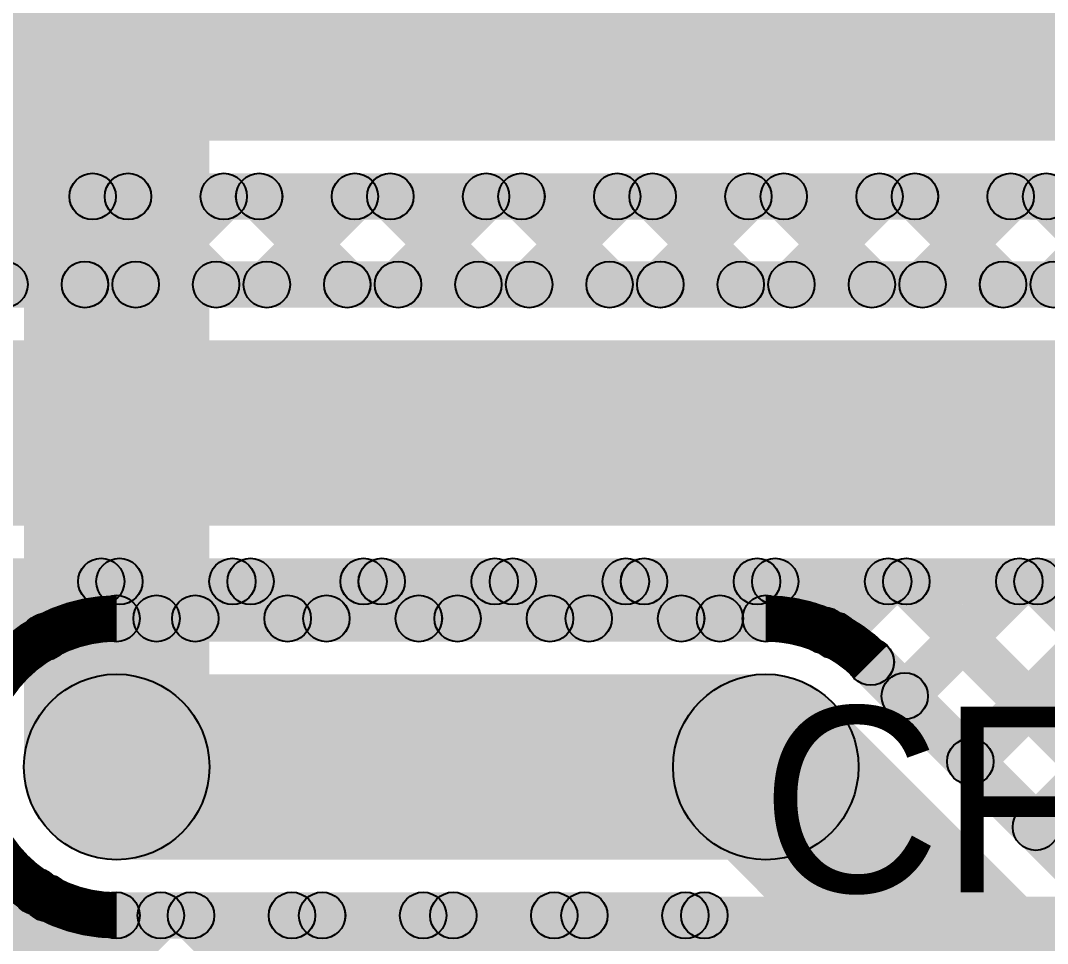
# Model space of a CAD drawing. Header units: millimetres. Extents: x -0.08 to 5.25, y -0.08 to 2.73.
# Drawn here: x 2.4863 to 2.7077, y 1.5239 to 1.7229 of the extents above; entities that cross this region are included whole.
import ezdxf

# ---------------------------------------------------------------- set-up
doc = ezdxf.new("R2010")
doc.units = ezdxf.units.MM
doc.header["$MEASUREMENT"] = 0
for name, color, linetype in [('BottomLayer', 5, 'Continuous'), ('TopLayer', 1, 'Continuous'), ('TopOverlay', 2, 'Continuous'), ('ViaHoleLayer', 16, 'Continuous')]:
    doc.layers.add(name, color=color, linetype=linetype)

msp = doc.modelspace()

# ---------------------------------------------------------------- hatches: boundary and pattern name
at = {"layer": 'BottomLayer'}
for points in [[(2.042, 1.697), (2.042, 1.737), (3.444, 1.737), (3.444, 1.697)], [(2.05525, 1.68), (2.05525, 1.69), (3.43075, 1.69), (3.43075, 1.68)], [(2.05525, 1.68), (2.05525, 1.69), (3.43075, 1.69), (3.43075, 1.68)], [(2.47764, 1.68146), (2.48471, 1.68854), (2.50371, 1.66954), (2.49664, 1.66246)], [(2.47764, 1.68146), (2.48471, 1.68854), (2.50371, 1.66954), (2.49664, 1.66246)], [(2.48637, 1.66246), (2.4793, 1.66954), (2.4983, 1.68854), (2.50537, 1.68146)], [(2.48637, 1.66246), (2.4793, 1.66954), (2.4983, 1.68854), (2.50537, 1.68146)], [(2.50592, 1.68146), (2.51299, 1.68854), (2.53199, 1.66954), (2.52492, 1.66246)], [(2.50593, 1.68146), (2.513, 1.68854), (2.532, 1.66954), (2.52493, 1.66246)], [(2.51465, 1.66246), (2.50758, 1.66954), (2.52658, 1.68854), (2.53365, 1.68146)], [(2.51465, 1.66246), (2.50758, 1.66954), (2.52658, 1.68854), (2.53365, 1.68146)], [(2.53421, 1.68146), (2.54128, 1.68854), (2.56028, 1.66954), (2.55321, 1.66246)], [(2.53421, 1.68146), (2.54128, 1.68854), (2.56028, 1.66954), (2.55321, 1.66246)], [(2.54294, 1.66246), (2.53587, 1.66954), (2.55487, 1.68854), (2.56194, 1.68146)], [(2.54294, 1.66246), (2.53587, 1.66954), (2.55487, 1.68854), (2.56194, 1.68146)], [(2.56249, 1.68146), (2.56956, 1.68854), (2.58856, 1.66954), (2.58149, 1.66246)], [(2.5625, 1.68146), (2.56957, 1.68854), (2.58857, 1.66954), (2.5815, 1.66246)], [(2.57122, 1.66246), (2.56415, 1.66954), (2.58315, 1.68854), (2.59022, 1.68146)], [(2.57122, 1.66246), (2.56415, 1.66954), (2.58315, 1.68854), (2.59022, 1.68146)], [(2.59078, 1.68146), (2.59785, 1.68854), (2.61685, 1.66954), (2.60978, 1.66246)], [(2.59078, 1.68146), (2.59785, 1.68854), (2.61685, 1.66954), (2.60978, 1.66246)], [(2.59951, 1.66246), (2.59243, 1.66954), (2.61143, 1.68854), (2.61851, 1.68146)], [(2.59951, 1.66246), (2.59244, 1.66954), (2.61144, 1.68854), (2.61851, 1.68146)], [(2.61906, 1.68146), (2.62614, 1.68854), (2.64514, 1.66954), (2.63806, 1.66246)], [(2.61906, 1.68146), (2.62613, 1.68854), (2.64513, 1.66954), (2.63806, 1.66246)], [(2.62779, 1.66246), (2.62072, 1.66954), (2.63972, 1.68854), (2.64679, 1.68146)], [(2.62779, 1.66246), (2.62072, 1.66954), (2.63972, 1.68854), (2.64679, 1.68146)], [(2.64735, 1.68146), (2.65442, 1.68854), (2.67342, 1.66954), (2.66635, 1.66246)], [(2.64735, 1.68146), (2.65442, 1.68854), (2.67342, 1.66954), (2.66635, 1.66246)], [(2.65607, 1.66246), (2.649, 1.66954), (2.668, 1.68854), (2.67507, 1.68146)], [(2.65607, 1.66246), (2.649, 1.66954), (2.668, 1.68854), (2.67507, 1.68146)], [(2.67563, 1.68146), (2.6827, 1.68854), (2.7017, 1.66954), (2.69463, 1.66246)], [(2.67563, 1.68146), (2.6827, 1.68854), (2.7017, 1.66954), (2.69463, 1.66246)], [(2.68436, 1.66246), (2.67729, 1.66954), (2.69629, 1.68854), (2.70336, 1.68146)], [(2.68436, 1.66246), (2.67729, 1.66954), (2.69629, 1.68854), (2.70336, 1.68146)], [(2.70391, 1.68146), (2.71098, 1.68854), (2.72998, 1.66954), (2.72291, 1.66246)], [(2.70392, 1.68146), (2.71099, 1.68854), (2.72999, 1.66954), (2.72292, 1.66246)], [(2.71264, 1.66246), (2.70557, 1.66954), (2.72457, 1.68854), (2.73164, 1.68146)], [(2.71264, 1.66246), (2.70557, 1.66954), (2.72457, 1.68854), (2.73164, 1.68146)], [(2.1, 1.661), (2.1, 1.671), (3.414, 1.671), (3.414, 1.661)], [(2.1, 1.661), (2.1, 1.671), (3.414, 1.671), (3.414, 1.661)], [(2.1, 1.614), (2.1, 1.654), (3.414, 1.654), (3.414, 1.614)], [(2.1, 1.597), (2.1, 1.607), (3.40075, 1.607), (3.40075, 1.597)], [(2.1, 1.597), (2.1, 1.607), (3.40075, 1.607), (3.40075, 1.597)], [(2.47579, 1.59846), (2.48286, 1.60554), (2.49493, 1.59347), (2.48786, 1.5864)], [(2.47579, 1.59846), (2.48286, 1.60554), (2.49492, 1.59347), (2.48785, 1.5864)], [(2.49544, 1.58668), (2.48836, 1.59375), (2.50015, 1.60554), (2.50722, 1.59846)], [(2.49543, 1.58668), (2.48836, 1.59375), (2.50015, 1.60554), (2.50722, 1.59846)], [(2.50407, 1.59846), (2.51115, 1.60554), (2.51915, 1.59754), (2.51207, 1.59046)], [(2.50407, 1.59846), (2.51114, 1.60554), (2.51914, 1.59754), (2.51207, 1.59046)], [(2.52751, 1.59046), (2.52043, 1.59754), (2.52843, 1.60554), (2.53551, 1.59846)], [(2.52751, 1.59046), (2.52044, 1.59754), (2.52844, 1.60554), (2.53551, 1.59846)], [(2.53236, 1.59846), (2.53943, 1.60554), (2.54743, 1.59754), (2.54036, 1.59046)], [(2.53236, 1.59846), (2.53943, 1.60554), (2.54743, 1.59754), (2.54036, 1.59046)], [(2.55579, 1.59046), (2.54872, 1.59754), (2.55672, 1.60554), (2.56379, 1.59846)], [(2.55579, 1.59046), (2.54872, 1.59754), (2.55672, 1.60554), (2.56379, 1.59846)], [(2.56064, 1.59846), (2.56771, 1.60554), (2.57571, 1.59754), (2.56864, 1.59046)], [(2.56064, 1.59846), (2.56771, 1.60554), (2.57571, 1.59754), (2.56864, 1.59046)], [(2.58407, 1.59046), (2.577, 1.59754), (2.585, 1.60554), (2.59207, 1.59846)], [(2.58407, 1.59046), (2.577, 1.59754), (2.585, 1.60554), (2.59207, 1.59846)], [(2.58892, 1.59846), (2.59599, 1.60554), (2.60399, 1.59754), (2.59692, 1.59046)], [(2.58893, 1.59846), (2.596, 1.60554), (2.604, 1.59754), (2.59693, 1.59046)], [(2.61236, 1.59046), (2.60529, 1.59754), (2.61329, 1.60554), (2.62036, 1.59846)], [(2.61236, 1.59046), (2.60529, 1.59754), (2.61329, 1.60554), (2.62036, 1.59846)], [(2.61721, 1.59846), (2.62428, 1.60554), (2.63228, 1.59754), (2.62521, 1.59046)], [(2.61721, 1.59846), (2.62428, 1.60554), (2.63228, 1.59754), (2.62521, 1.59046)], [(2.64064, 1.59046), (2.63357, 1.59754), (2.64157, 1.60554), (2.64864, 1.59846)], [(2.64064, 1.59046), (2.63357, 1.59754), (2.64157, 1.60554), (2.64864, 1.59846)], [(2.64549, 1.59846), (2.65256, 1.60554), (2.66316, 1.59494), (2.65609, 1.58787)], [(2.6455, 1.59846), (2.65257, 1.60554), (2.66316, 1.59494), (2.65609, 1.58787)], [(2.66531, 1.58685), (2.65824, 1.59392), (2.66986, 1.60554), (2.67693, 1.59846)], [(2.66531, 1.58685), (2.65824, 1.59392), (2.66986, 1.60554), (2.67693, 1.59846)], [(2.6805, 1.57375), (2.67343, 1.58082), (2.69814, 1.60554), (2.70521, 1.59846)], [(2.6805, 1.57375), (2.67343, 1.58083), (2.69814, 1.60554), (2.70521, 1.59846)], [(2.67378, 1.59846), (2.68085, 1.60554), (3.08085, 1.20554), (3.07378, 1.19846)], [(2.67378, 1.59846), (2.68085, 1.60554), (3.08085, 1.20554), (3.07378, 1.19846)], [(2.69464, 1.55961), (2.68757, 1.56668), (2.72643, 1.60554), (2.7335, 1.59846)], [(2.69464, 1.55961), (2.68757, 1.56668), (2.72642, 1.60554), (2.7335, 1.59846)], [(2.70879, 1.54547), (2.70171, 1.55254), (2.75471, 1.60554), (2.76178, 1.59846)], [(2.70879, 1.54547), (2.70171, 1.55254), (2.75471, 1.60554), (2.76178, 1.59846)], [(2.70206, 1.59846), (2.70914, 1.60554), (2.88328, 1.43139), (2.87621, 1.42432)], [(2.70206, 1.59846), (2.70913, 1.60554), (2.88328, 1.43139), (2.87621, 1.42432)], [(2.507, 1.589), (2.507, 1.599), (2.647, 1.599), (2.647, 1.589)], [(2.507, 1.589), (2.507, 1.599), (2.647, 1.599), (2.647, 1.589)], [(2.66612, 1.58106), (2.67319, 1.58814), (2.81016, 1.45116), (2.80309, 1.44409)], [(2.66612, 1.58106), (2.67319, 1.58814), (2.81016, 1.45116), (2.80309, 1.44409)], [(2.507, 1.542), (2.507, 1.582), (2.647, 1.582), (2.647, 1.542)], [(2.63286, 1.54786), (2.66114, 1.57614), (2.79814, 1.43914), (2.76986, 1.41086)], [(1.84291, 0.87759), (1.83584, 0.88466), (2.48846, 1.53727), (2.49553, 1.5302)], [(1.84291, 0.87759), (1.83584, 0.88466), (2.48846, 1.53727), (2.49553, 1.5302)], [(2.48609, 1.53159), (2.49316, 1.53866), (2.68754, 1.34429), (2.68046, 1.33722)], [(2.4861, 1.53158), (2.49317, 1.53866), (2.68754, 1.34429), (2.68046, 1.33722)], [(2.507, 1.525), (2.507, 1.535), (2.63375, 1.535), (2.63375, 1.525)], [(2.507, 1.525), (2.507, 1.535), (2.63375, 1.535), (2.63375, 1.525)], [(1.84291, 0.82102), (1.83584, 0.82809), (2.54129, 1.53354), (2.54836, 1.52646)], [(1.84291, 0.76445), (1.83584, 0.77152), (2.59786, 1.53354), (2.60493, 1.52646)], [(1.84291, 0.8493), (1.83584, 0.85637), (2.513, 1.53354), (2.52007, 1.52646)], [(1.84291, 0.79273), (1.83584, 0.79981), (2.56957, 1.53354), (2.57664, 1.52646)], [(1.84291, 0.73617), (1.83584, 0.74324), (2.62614, 1.53354), (2.63321, 1.52646)], [(1.84291, 0.76445), (1.83584, 0.77152), (2.59786, 1.53354), (2.60493, 1.52646)], [(1.84291, 0.79274), (1.83584, 0.79981), (2.56957, 1.53354), (2.57664, 1.52646)], [(1.84291, 0.73617), (1.83584, 0.74324), (2.62614, 1.53354), (2.63321, 1.52646)], [(1.84291, 0.82102), (1.83584, 0.82809), (2.54129, 1.53354), (2.54836, 1.52646)], [(1.84291, 0.8493), (1.83584, 0.85637), (2.513, 1.53354), (2.52007, 1.52646)], [(2.5195, 1.52646), (2.52657, 1.53354), (2.69774, 1.36237), (2.69067, 1.3553)], [(2.51951, 1.52646), (2.52658, 1.53354), (2.69774, 1.36237), (2.69067, 1.3553)], [(2.54779, 1.52646), (2.55486, 1.53354), (2.72603, 1.36237), (2.71896, 1.3553)], [(2.54779, 1.52646), (2.55486, 1.53354), (2.72602, 1.36237), (2.71895, 1.3553)], [(2.57607, 1.52646), (2.58315, 1.53354), (2.75431, 1.36237), (2.74724, 1.3553)], [(2.57607, 1.52646), (2.58314, 1.53354), (2.75431, 1.36237), (2.74724, 1.3553)], [(2.60436, 1.52646), (2.61143, 1.53354), (2.78259, 1.36237), (2.77552, 1.3553)], [(2.60436, 1.52646), (2.61143, 1.53354), (2.78259, 1.36237), (2.77552, 1.3553)], [(2.63021, 1.52646), (2.63728, 1.53354), (2.76491, 1.40591), (2.75784, 1.39884)], [(2.63021, 1.52646), (2.63728, 1.53354), (2.76491, 1.40591), (2.75784, 1.39884)]]:
    msp.add_hatch(color=5, dxfattribs=at).paths.add_polyline_path(points)
h = msp.add_hatch(color=5, dxfattribs=at)
edge = h.paths.add_edge_path()
edge.add_arc((2.50183, 1.685), 0.005, 0, 360)
h = msp.add_hatch(color=5, dxfattribs=at)
edge = h.paths.add_edge_path()
edge.add_arc((2.50183, 1.685), 0.005, 0, 360)
h = msp.add_hatch(color=5, dxfattribs=at)
edge = h.paths.add_edge_path()
edge.add_arc((2.50946, 1.685), 0.005, 0, 360)
h = msp.add_hatch(color=5, dxfattribs=at)
edge = h.paths.add_edge_path()
edge.add_arc((2.50946, 1.685), 0.005, 0, 360)
h = msp.add_hatch(color=5, dxfattribs=at)
edge = h.paths.add_edge_path()
edge.add_arc((2.53012, 1.685), 0.005, 0, 360)
h = msp.add_hatch(color=5, dxfattribs=at)
edge = h.paths.add_edge_path()
edge.add_arc((2.53012, 1.685), 0.005, 0, 360)
h = msp.add_hatch(color=5, dxfattribs=at)
edge = h.paths.add_edge_path()
edge.add_arc((2.53774, 1.685), 0.005, 0, 360)
h = msp.add_hatch(color=5, dxfattribs=at)
edge = h.paths.add_edge_path()
edge.add_arc((2.53775, 1.685), 0.005, 0, 360)
h = msp.add_hatch(color=5, dxfattribs=at)
edge = h.paths.add_edge_path()
edge.add_arc((2.5584, 1.685), 0.005, 0, 360)
h = msp.add_hatch(color=5, dxfattribs=at)
edge = h.paths.add_edge_path()
edge.add_arc((2.5584, 1.685), 0.005, 0, 360)
h = msp.add_hatch(color=5, dxfattribs=at)
edge = h.paths.add_edge_path()
edge.add_arc((2.56603, 1.685), 0.005, 0, 360)
h = msp.add_hatch(color=5, dxfattribs=at)
edge = h.paths.add_edge_path()
edge.add_arc((2.56603, 1.685), 0.005, 0, 360)
h = msp.add_hatch(color=5, dxfattribs=at)
edge = h.paths.add_edge_path()
edge.add_arc((2.58669, 1.685), 0.005, 0, 360)
h = msp.add_hatch(color=5, dxfattribs=at)
edge = h.paths.add_edge_path()
edge.add_arc((2.58669, 1.685), 0.005, 0, 360)
h = msp.add_hatch(color=5, dxfattribs=at)
edge = h.paths.add_edge_path()
edge.add_arc((2.59432, 1.685), 0.005, 0, 360)
h = msp.add_hatch(color=5, dxfattribs=at)
edge = h.paths.add_edge_path()
edge.add_arc((2.59431, 1.685), 0.005, 0, 360)
h = msp.add_hatch(color=5, dxfattribs=at)
edge = h.paths.add_edge_path()
edge.add_arc((2.61497, 1.685), 0.005, 0, 360)
h = msp.add_hatch(color=5, dxfattribs=at)
edge = h.paths.add_edge_path()
edge.add_arc((2.61497, 1.685), 0.005, 0, 360)
h = msp.add_hatch(color=5, dxfattribs=at)
edge = h.paths.add_edge_path()
edge.add_arc((2.6226, 1.685), 0.005, 0, 360)
h = msp.add_hatch(color=5, dxfattribs=at)
edge = h.paths.add_edge_path()
edge.add_arc((2.6226, 1.685), 0.005, 0, 360)
h = msp.add_hatch(color=5, dxfattribs=at)
edge = h.paths.add_edge_path()
edge.add_arc((2.64326, 1.685), 0.005, 0, 360)
h = msp.add_hatch(color=5, dxfattribs=at)
edge = h.paths.add_edge_path()
edge.add_arc((2.64325, 1.685), 0.005, 0, 360)
h = msp.add_hatch(color=5, dxfattribs=at)
edge = h.paths.add_edge_path()
edge.add_arc((2.65088, 1.685), 0.005, 0, 360)
h = msp.add_hatch(color=5, dxfattribs=at)
edge = h.paths.add_edge_path()
edge.add_arc((2.65088, 1.685), 0.005, 0, 360)
h = msp.add_hatch(color=5, dxfattribs=at)
edge = h.paths.add_edge_path()
edge.add_arc((2.67154, 1.685), 0.005, 0, 360)
h = msp.add_hatch(color=5, dxfattribs=at)
edge = h.paths.add_edge_path()
edge.add_arc((2.67154, 1.685), 0.005, 0, 360)
h = msp.add_hatch(color=5, dxfattribs=at)
edge = h.paths.add_edge_path()
edge.add_arc((2.67916, 1.685), 0.005, 0, 360)
h = msp.add_hatch(color=5, dxfattribs=at)
edge = h.paths.add_edge_path()
edge.add_arc((2.67917, 1.685), 0.005, 0, 360)
h = msp.add_hatch(color=5, dxfattribs=at)
edge = h.paths.add_edge_path()
edge.add_arc((2.69982, 1.685), 0.005, 0, 360)
h = msp.add_hatch(color=5, dxfattribs=at)
edge = h.paths.add_edge_path()
edge.add_arc((2.69982, 1.685), 0.005, 0, 360)
h = msp.add_hatch(color=5, dxfattribs=at)
edge = h.paths.add_edge_path()
edge.add_arc((2.70745, 1.685), 0.005, 0, 360)
h = msp.add_hatch(color=5, dxfattribs=at)
edge = h.paths.add_edge_path()
edge.add_arc((2.70745, 1.685), 0.005, 0, 360)
h = msp.add_hatch(color=5, dxfattribs=at)
edge = h.paths.add_edge_path()
edge.add_arc((2.48283, 1.666), 0.005, 0, 360)
h = msp.add_hatch(color=5, dxfattribs=at)
edge = h.paths.add_edge_path()
edge.add_arc((2.48283, 1.666), 0.005, 0, 360)
h = msp.add_hatch(color=5, dxfattribs=at)
edge = h.paths.add_edge_path()
edge.add_arc((2.50017, 1.666), 0.005, 0, 360)
h = msp.add_hatch(color=5, dxfattribs=at)
edge = h.paths.add_edge_path()
edge.add_arc((2.50018, 1.666), 0.005, 0, 360)
h = msp.add_hatch(color=5, dxfattribs=at)
edge = h.paths.add_edge_path()
edge.add_arc((2.51112, 1.666), 0.005, 0, 360)
h = msp.add_hatch(color=5, dxfattribs=at)
edge = h.paths.add_edge_path()
edge.add_arc((2.51112, 1.666), 0.005, 0, 360)
h = msp.add_hatch(color=5, dxfattribs=at)
edge = h.paths.add_edge_path()
edge.add_arc((2.52846, 1.666), 0.005, 0, 360)
h = msp.add_hatch(color=5, dxfattribs=at)
edge = h.paths.add_edge_path()
edge.add_arc((2.52846, 1.666), 0.005, 0, 360)
h = msp.add_hatch(color=5, dxfattribs=at)
edge = h.paths.add_edge_path()
edge.add_arc((2.5394, 1.666), 0.005, 0, 360)
h = msp.add_hatch(color=5, dxfattribs=at)
edge = h.paths.add_edge_path()
edge.add_arc((2.5394, 1.666), 0.005, 0, 360)
h = msp.add_hatch(color=5, dxfattribs=at)
edge = h.paths.add_edge_path()
edge.add_arc((2.55674, 1.666), 0.005, 0, 360)
h = msp.add_hatch(color=5, dxfattribs=at)
edge = h.paths.add_edge_path()
edge.add_arc((2.55675, 1.666), 0.005, 0, 360)
h = msp.add_hatch(color=5, dxfattribs=at)
edge = h.paths.add_edge_path()
edge.add_arc((2.56769, 1.666), 0.005, 0, 360)
h = msp.add_hatch(color=5, dxfattribs=at)
edge = h.paths.add_edge_path()
edge.add_arc((2.56769, 1.666), 0.005, 0, 360)
h = msp.add_hatch(color=5, dxfattribs=at)
edge = h.paths.add_edge_path()
edge.add_arc((2.58503, 1.666), 0.005, 0, 360)
h = msp.add_hatch(color=5, dxfattribs=at)
edge = h.paths.add_edge_path()
edge.add_arc((2.58503, 1.666), 0.005, 0, 360)
h = msp.add_hatch(color=5, dxfattribs=at)
edge = h.paths.add_edge_path()
edge.add_arc((2.59597, 1.666), 0.005, 0, 360)
h = msp.add_hatch(color=5, dxfattribs=at)
edge = h.paths.add_edge_path()
edge.add_arc((2.59597, 1.666), 0.005, 0, 360)
h = msp.add_hatch(color=5, dxfattribs=at)
edge = h.paths.add_edge_path()
edge.add_arc((2.61332, 1.666), 0.005, 0, 360)
h = msp.add_hatch(color=5, dxfattribs=at)
edge = h.paths.add_edge_path()
edge.add_arc((2.61331, 1.666), 0.005, 0, 360)
h = msp.add_hatch(color=5, dxfattribs=at)
edge = h.paths.add_edge_path()
edge.add_arc((2.62426, 1.666), 0.005, 0, 360)
h = msp.add_hatch(color=5, dxfattribs=at)
edge = h.paths.add_edge_path()
edge.add_arc((2.62425, 1.666), 0.005, 0, 360)
h = msp.add_hatch(color=5, dxfattribs=at)
edge = h.paths.add_edge_path()
edge.add_arc((2.6416, 1.666), 0.005, 0, 360)
h = msp.add_hatch(color=5, dxfattribs=at)
edge = h.paths.add_edge_path()
edge.add_arc((2.6416, 1.666), 0.005, 0, 360)
h = msp.add_hatch(color=5, dxfattribs=at)
edge = h.paths.add_edge_path()
edge.add_arc((2.65254, 1.666), 0.005, 0, 360)
h = msp.add_hatch(color=5, dxfattribs=at)
edge = h.paths.add_edge_path()
edge.add_arc((2.65254, 1.666), 0.005, 0, 360)
h = msp.add_hatch(color=5, dxfattribs=at)
edge = h.paths.add_edge_path()
edge.add_arc((2.66988, 1.666), 0.005, 0, 360)
h = msp.add_hatch(color=5, dxfattribs=at)
edge = h.paths.add_edge_path()
edge.add_arc((2.66988, 1.666), 0.005, 0, 360)
h = msp.add_hatch(color=5, dxfattribs=at)
edge = h.paths.add_edge_path()
edge.add_arc((2.68082, 1.666), 0.005, 0, 360)
h = msp.add_hatch(color=5, dxfattribs=at)
edge = h.paths.add_edge_path()
edge.add_arc((2.68082, 1.666), 0.005, 0, 360)
h = msp.add_hatch(color=5, dxfattribs=at)
edge = h.paths.add_edge_path()
edge.add_arc((2.69816, 1.666), 0.005, 0, 360)
h = msp.add_hatch(color=5, dxfattribs=at)
edge = h.paths.add_edge_path()
edge.add_arc((2.69817, 1.666), 0.005, 0, 360)
h = msp.add_hatch(color=5, dxfattribs=at)
edge = h.paths.add_edge_path()
edge.add_arc((2.70911, 1.666), 0.005, 0, 360)
h = msp.add_hatch(color=5, dxfattribs=at)
edge = h.paths.add_edge_path()
edge.add_arc((2.70911, 1.666), 0.005, 0, 360)
h = msp.add_hatch(color=5, dxfattribs=at)
edge = h.paths.add_edge_path()
edge.add_arc((2.50369, 1.602), 0.005, 0, 360)
h = msp.add_hatch(color=5, dxfattribs=at)
edge = h.paths.add_edge_path()
edge.add_arc((2.50369, 1.602), 0.005, 0, 360)
h = msp.add_hatch(color=5, dxfattribs=at)
edge = h.paths.add_edge_path()
edge.add_arc((2.50761, 1.602), 0.005, 0, 360)
h = msp.add_hatch(color=5, dxfattribs=at)
edge = h.paths.add_edge_path()
edge.add_arc((2.50761, 1.602), 0.005, 0, 360)
h = msp.add_hatch(color=5, dxfattribs=at)
edge = h.paths.add_edge_path()
edge.add_arc((2.53197, 1.602), 0.005, 0, 360)
h = msp.add_hatch(color=5, dxfattribs=at)
edge = h.paths.add_edge_path()
edge.add_arc((2.53197, 1.602), 0.005, 0, 360)
h = msp.add_hatch(color=5, dxfattribs=at)
edge = h.paths.add_edge_path()
edge.add_arc((2.53589, 1.602), 0.005, 0, 360)
h = msp.add_hatch(color=5, dxfattribs=at)
edge = h.paths.add_edge_path()
edge.add_arc((2.53589, 1.602), 0.005, 0, 360)
h = msp.add_hatch(color=5, dxfattribs=at)
edge = h.paths.add_edge_path()
edge.add_arc((2.56026, 1.602), 0.005, 0, 360)
h = msp.add_hatch(color=5, dxfattribs=at)
edge = h.paths.add_edge_path()
edge.add_arc((2.56025, 1.602), 0.005, 0, 360)
h = msp.add_hatch(color=5, dxfattribs=at)
edge = h.paths.add_edge_path()
edge.add_arc((2.56417, 1.602), 0.005, 0, 360)
h = msp.add_hatch(color=5, dxfattribs=at)
edge = h.paths.add_edge_path()
edge.add_arc((2.56418, 1.602), 0.005, 0, 360)
h = msp.add_hatch(color=5, dxfattribs=at)
edge = h.paths.add_edge_path()
edge.add_arc((2.58854, 1.602), 0.005, 0, 360)
h = msp.add_hatch(color=5, dxfattribs=at)
edge = h.paths.add_edge_path()
edge.add_arc((2.58854, 1.602), 0.005, 0, 360)
h = msp.add_hatch(color=5, dxfattribs=at)
edge = h.paths.add_edge_path()
edge.add_arc((2.59246, 1.602), 0.005, 0, 360)
h = msp.add_hatch(color=5, dxfattribs=at)
edge = h.paths.add_edge_path()
edge.add_arc((2.59246, 1.602), 0.005, 0, 360)
h = msp.add_hatch(color=5, dxfattribs=at)
edge = h.paths.add_edge_path()
edge.add_arc((2.61682, 1.602), 0.005, 0, 360)
h = msp.add_hatch(color=5, dxfattribs=at)
edge = h.paths.add_edge_path()
edge.add_arc((2.61682, 1.602), 0.005, 0, 360)
h = msp.add_hatch(color=5, dxfattribs=at)
edge = h.paths.add_edge_path()
edge.add_arc((2.62074, 1.602), 0.005, 0, 360)
h = msp.add_hatch(color=5, dxfattribs=at)
edge = h.paths.add_edge_path()
edge.add_arc((2.62075, 1.602), 0.005, 0, 360)
h = msp.add_hatch(color=5, dxfattribs=at)
edge = h.paths.add_edge_path()
edge.add_arc((2.64511, 1.602), 0.005, 0, 360)
h = msp.add_hatch(color=5, dxfattribs=at)
edge = h.paths.add_edge_path()
edge.add_arc((2.64511, 1.602), 0.005, 0, 360)
h = msp.add_hatch(color=5, dxfattribs=at)
edge = h.paths.add_edge_path()
edge.add_arc((2.64903, 1.602), 0.005, 0, 360)
h = msp.add_hatch(color=5, dxfattribs=at)
edge = h.paths.add_edge_path()
edge.add_arc((2.64903, 1.602), 0.005, 0, 360)
h = msp.add_hatch(color=5, dxfattribs=at)
edge = h.paths.add_edge_path()
edge.add_arc((2.67339, 1.602), 0.005, 0, 360)
h = msp.add_hatch(color=5, dxfattribs=at)
edge = h.paths.add_edge_path()
edge.add_arc((2.67339, 1.602), 0.005, 0, 360)
h = msp.add_hatch(color=5, dxfattribs=at)
edge = h.paths.add_edge_path()
edge.add_arc((2.67732, 1.602), 0.005, 0, 360)
h = msp.add_hatch(color=5, dxfattribs=at)
edge = h.paths.add_edge_path()
edge.add_arc((2.67731, 1.602), 0.005, 0, 360)
h = msp.add_hatch(color=5, dxfattribs=at)
edge = h.paths.add_edge_path()
edge.add_arc((2.70168, 1.602), 0.005, 0, 360)
h = msp.add_hatch(color=5, dxfattribs=at)
edge = h.paths.add_edge_path()
edge.add_arc((2.70168, 1.602), 0.005, 0, 360)
h = msp.add_hatch(color=5, dxfattribs=at)
edge = h.paths.add_edge_path()
edge.add_arc((2.7056, 1.602), 0.005, 0, 360)
h = msp.add_hatch(color=5, dxfattribs=at)
edge = h.paths.add_edge_path()
edge.add_arc((2.7056, 1.602), 0.005, 0, 360)
h = msp.add_hatch(color=5, dxfattribs=at)
edge = h.paths.add_edge_path()
edge.add_arc((2.507, 1.594), 0.005, 0, 360)
h = msp.add_hatch(color=5, dxfattribs=at)
edge = h.paths.add_edge_path()
edge.add_arc((2.507, 1.594), 0.005, 0, 360)
h = msp.add_hatch(color=5, dxfattribs=at)
edge = h.paths.add_edge_path()
edge.add_arc((2.507, 1.594), 0.005, 0, 360)
h = msp.add_hatch(color=5, dxfattribs=at)
edge = h.paths.add_edge_path()
edge.add_arc((2.507, 1.594), 0.005, 0, 360)
h = msp.add_hatch(color=5, dxfattribs=at)
edge = h.paths.add_edge_path()
edge.add_arc((2.51561, 1.594), 0.005, 0, 360)
h = msp.add_hatch(color=5, dxfattribs=at)
edge = h.paths.add_edge_path()
edge.add_arc((2.51561, 1.594), 0.005, 0, 360)
h = msp.add_hatch(color=5, dxfattribs=at)
edge = h.paths.add_edge_path()
edge.add_arc((2.52397, 1.594), 0.005, 0, 360)
h = msp.add_hatch(color=5, dxfattribs=at)
edge = h.paths.add_edge_path()
edge.add_arc((2.52397, 1.594), 0.005, 0, 360)
h = msp.add_hatch(color=5, dxfattribs=at)
edge = h.paths.add_edge_path()
edge.add_arc((2.54389, 1.594), 0.005, 0, 360)
h = msp.add_hatch(color=5, dxfattribs=at)
edge = h.paths.add_edge_path()
edge.add_arc((2.54389, 1.594), 0.005, 0, 360)
h = msp.add_hatch(color=5, dxfattribs=at)
edge = h.paths.add_edge_path()
edge.add_arc((2.55226, 1.594), 0.005, 0, 360)
h = msp.add_hatch(color=5, dxfattribs=at)
edge = h.paths.add_edge_path()
edge.add_arc((2.55225, 1.594), 0.005, 0, 360)
h = msp.add_hatch(color=5, dxfattribs=at)
edge = h.paths.add_edge_path()
edge.add_arc((2.57217, 1.594), 0.005, 0, 360)
h = msp.add_hatch(color=5, dxfattribs=at)
edge = h.paths.add_edge_path()
edge.add_arc((2.57218, 1.594), 0.005, 0, 360)
h = msp.add_hatch(color=5, dxfattribs=at)
edge = h.paths.add_edge_path()
edge.add_arc((2.58054, 1.594), 0.005, 0, 360)
h = msp.add_hatch(color=5, dxfattribs=at)
edge = h.paths.add_edge_path()
edge.add_arc((2.58054, 1.594), 0.005, 0, 360)
h = msp.add_hatch(color=5, dxfattribs=at)
edge = h.paths.add_edge_path()
edge.add_arc((2.60046, 1.594), 0.005, 0, 360)
h = msp.add_hatch(color=5, dxfattribs=at)
edge = h.paths.add_edge_path()
edge.add_arc((2.60046, 1.594), 0.005, 0, 360)
h = msp.add_hatch(color=5, dxfattribs=at)
edge = h.paths.add_edge_path()
edge.add_arc((2.60882, 1.594), 0.005, 0, 360)
h = msp.add_hatch(color=5, dxfattribs=at)
edge = h.paths.add_edge_path()
edge.add_arc((2.60882, 1.594), 0.005, 0, 360)
h = msp.add_hatch(color=5, dxfattribs=at)
edge = h.paths.add_edge_path()
edge.add_arc((2.62874, 1.594), 0.005, 0, 360)
h = msp.add_hatch(color=5, dxfattribs=at)
edge = h.paths.add_edge_path()
edge.add_arc((2.62875, 1.594), 0.005, 0, 360)
h = msp.add_hatch(color=5, dxfattribs=at)
edge = h.paths.add_edge_path()
edge.add_arc((2.63711, 1.594), 0.005, 0, 360)
h = msp.add_hatch(color=5, dxfattribs=at)
edge = h.paths.add_edge_path()
edge.add_arc((2.63711, 1.594), 0.005, 0, 360)
h = msp.add_hatch(color=5, dxfattribs=at)
edge = h.paths.add_edge_path()
edge.add_arc((2.647, 1.594), 0.005, 0, 360)
h = msp.add_hatch(color=5, dxfattribs=at)
edge = h.paths.add_edge_path()
edge.add_arc((2.647, 1.594), 0.005, 0, 360)
h = msp.add_hatch(color=5, dxfattribs=at)
edge = h.paths.add_edge_path()
edge.add_arc((2.647, 1.594), 0.005, 0, 360)
h = msp.add_hatch(color=5, dxfattribs=at)
edge = h.paths.add_edge_path()
edge.add_arc((2.647, 1.594), 0.005, 0, 360)
h = msp.add_hatch(color=5, dxfattribs=at)
edge = h.paths.add_edge_path()
edge.add_arc((2.647, 1.594), 0.005, 0, 360)
h = msp.add_hatch(color=5, dxfattribs=at)
edge = h.paths.add_edge_path()
edge.add_arc((2.647, 1.594), 0.005, 0, 360)
h = msp.add_hatch(color=5, dxfattribs=at)
edge = h.paths.add_edge_path()
edge.add_arc((2.49139, 1.58993), 0.005, 0, 360)
h = msp.add_hatch(color=5, dxfattribs=at)
edge = h.paths.add_edge_path()
edge.add_arc((2.49139, 1.58993), 0.005, 0, 360)
h = msp.add_hatch(color=5, dxfattribs=at)
edge = h.paths.add_edge_path()
edge.add_arc((2.4919, 1.59021), 0.005, 0, 360)
h = msp.add_hatch(color=5, dxfattribs=at)
edge = h.paths.add_edge_path()
edge.add_arc((2.4919, 1.59021), 0.005, 0, 360)
h = msp.add_hatch(color=5, dxfattribs=at)
edge = h.paths.add_edge_path()
edge.add_arc((2.65962, 1.59141), 0.005, 0, 360)
h = msp.add_hatch(color=5, dxfattribs=at)
edge = h.paths.add_edge_path()
edge.add_arc((2.65963, 1.5914), 0.005, 0, 360)
h = msp.add_hatch(color=5, dxfattribs=at)
edge = h.paths.add_edge_path()
edge.add_arc((2.66178, 1.59038), 0.005, 0, 360)
h = msp.add_hatch(color=5, dxfattribs=at)
edge = h.paths.add_edge_path()
edge.add_arc((2.66178, 1.59038), 0.005, 0, 360)
h = msp.add_hatch(color=5, dxfattribs=at)
edge = h.paths.add_edge_path()
edge.add_arc((2.66963, 1.58463), 0.005, 0, 360)
h = msp.add_hatch(color=5, dxfattribs=at)
edge = h.paths.add_edge_path()
edge.add_arc((2.66963, 1.58463), 0.005, 0, 360)
h = msp.add_hatch(color=5, dxfattribs=at)
edge = h.paths.add_edge_path()
edge.add_arc((2.66966, 1.5846), 0.005, 0, 360)
h = msp.add_hatch(color=5, dxfattribs=at)
edge = h.paths.add_edge_path()
edge.add_arc((2.66966, 1.5846), 0.005, 0, 360)
h = msp.add_hatch(color=5, dxfattribs=at)
edge = h.paths.add_edge_path()
edge.add_arc((2.66966, 1.5846), 0.005, 0, 360)
h = msp.add_hatch(color=5, dxfattribs=at)
edge = h.paths.add_edge_path()
edge.add_arc((2.66966, 1.5846), 0.005, 0, 360)
h = msp.add_hatch(color=5, dxfattribs=at)
edge = h.paths.add_edge_path()
edge.add_arc((2.507, 1.562), 0.02, 0, 360)
h = msp.add_hatch(color=5, dxfattribs=at)
edge = h.paths.add_edge_path()
edge.add_arc((2.647, 1.562), 0.02, 0, 360)
h = msp.add_hatch(color=5, dxfattribs=at)
edge = h.paths.add_edge_path()
edge.add_arc((2.647, 1.562), 0.02, 0, 360)
h = msp.add_hatch(color=5, dxfattribs=at)
edge = h.paths.add_edge_path()
edge.add_arc((2.67697, 1.57729), 0.005, 0, 360)
h = msp.add_hatch(color=5, dxfattribs=at)
edge = h.paths.add_edge_path()
edge.add_arc((2.67697, 1.57729), 0.005, 0, 360)
h = msp.add_hatch(color=5, dxfattribs=at)
edge = h.paths.add_edge_path()
edge.add_arc((2.507, 1.562), 0.01181, 0, 360)
h = msp.add_hatch(color=5, dxfattribs=at)
edge = h.paths.add_edge_path()
edge.add_arc((2.69111, 1.56315), 0.005, 0, 360)
h = msp.add_hatch(color=5, dxfattribs=at)
edge = h.paths.add_edge_path()
edge.add_arc((2.69111, 1.56315), 0.005, 0, 360)
h = msp.add_hatch(color=5, dxfattribs=at)
edge = h.paths.add_edge_path()
edge.add_arc((2.70525, 1.549), 0.005, 0, 360)
h = msp.add_hatch(color=5, dxfattribs=at)
edge = h.paths.add_edge_path()
edge.add_arc((2.70525, 1.54901), 0.005, 0, 360)
h = msp.add_hatch(color=5, dxfattribs=at)
edge = h.paths.add_edge_path()
edge.add_arc((2.48963, 1.53513), 0.005, 0, 360)
h = msp.add_hatch(color=5, dxfattribs=at)
edge = h.paths.add_edge_path()
edge.add_arc((2.48964, 1.53512), 0.005, 0, 360)
h = msp.add_hatch(color=5, dxfattribs=at)
edge = h.paths.add_edge_path()
edge.add_arc((2.49199, 1.53374), 0.005, 0, 360)
h = msp.add_hatch(color=5, dxfattribs=at)
edge = h.paths.add_edge_path()
edge.add_arc((2.49199, 1.53374), 0.005, 0, 360)
h = msp.add_hatch(color=5, dxfattribs=at)
edge = h.paths.add_edge_path()
edge.add_arc((2.507, 1.53), 0.005, 0, 360)
h = msp.add_hatch(color=5, dxfattribs=at)
edge = h.paths.add_edge_path()
edge.add_arc((2.507, 1.53), 0.005, 0, 360)
h = msp.add_hatch(color=5, dxfattribs=at)
edge = h.paths.add_edge_path()
edge.add_arc((2.507, 1.53), 0.005, 0, 360)
h = msp.add_hatch(color=5, dxfattribs=at)
edge = h.paths.add_edge_path()
edge.add_arc((2.507, 1.53), 0.005, 0, 360)
h = msp.add_hatch(color=5, dxfattribs=at)
edge = h.paths.add_edge_path()
edge.add_arc((2.51654, 1.53), 0.005, 0, 360)
h = msp.add_hatch(color=5, dxfattribs=at)
edge = h.paths.add_edge_path()
edge.add_arc((2.51654, 1.53), 0.005, 0, 360)
h = msp.add_hatch(color=5, dxfattribs=at)
edge = h.paths.add_edge_path()
edge.add_arc((2.52304, 1.53), 0.005, 0, 360)
h = msp.add_hatch(color=5, dxfattribs=at)
edge = h.paths.add_edge_path()
edge.add_arc((2.52304, 1.53), 0.005, 0, 360)
h = msp.add_hatch(color=5, dxfattribs=at)
edge = h.paths.add_edge_path()
edge.add_arc((2.54482, 1.53), 0.005, 0, 360)
h = msp.add_hatch(color=5, dxfattribs=at)
edge = h.paths.add_edge_path()
edge.add_arc((2.54482, 1.53), 0.005, 0, 360)
h = msp.add_hatch(color=5, dxfattribs=at)
edge = h.paths.add_edge_path()
edge.add_arc((2.55133, 1.53), 0.005, 0, 360)
h = msp.add_hatch(color=5, dxfattribs=at)
edge = h.paths.add_edge_path()
edge.add_arc((2.55132, 1.53), 0.005, 0, 360)
h = msp.add_hatch(color=5, dxfattribs=at)
edge = h.paths.add_edge_path()
edge.add_arc((2.57311, 1.53), 0.005, 0, 360)
h = msp.add_hatch(color=5, dxfattribs=at)
edge = h.paths.add_edge_path()
edge.add_arc((2.57311, 1.53), 0.005, 0, 360)
h = msp.add_hatch(color=5, dxfattribs=at)
edge = h.paths.add_edge_path()
edge.add_arc((2.57961, 1.53), 0.005, 0, 360)
h = msp.add_hatch(color=5, dxfattribs=at)
edge = h.paths.add_edge_path()
edge.add_arc((2.57961, 1.53), 0.005, 0, 360)
h = msp.add_hatch(color=5, dxfattribs=at)
edge = h.paths.add_edge_path()
edge.add_arc((2.60139, 1.53), 0.005, 0, 360)
h = msp.add_hatch(color=5, dxfattribs=at)
edge = h.paths.add_edge_path()
edge.add_arc((2.60139, 1.53), 0.005, 0, 360)
h = msp.add_hatch(color=5, dxfattribs=at)
edge = h.paths.add_edge_path()
edge.add_arc((2.60789, 1.53), 0.005, 0, 360)
h = msp.add_hatch(color=5, dxfattribs=at)
edge = h.paths.add_edge_path()
edge.add_arc((2.60789, 1.53), 0.005, 0, 360)
h = msp.add_hatch(color=5, dxfattribs=at)
edge = h.paths.add_edge_path()
edge.add_arc((2.62968, 1.53), 0.005, 0, 360)
h = msp.add_hatch(color=5, dxfattribs=at)
edge = h.paths.add_edge_path()
edge.add_arc((2.62968, 1.53), 0.005, 0, 360)
h = msp.add_hatch(color=5, dxfattribs=at)
edge = h.paths.add_edge_path()
edge.add_arc((2.63375, 1.53), 0.005, 0, 360)
h = msp.add_hatch(color=5, dxfattribs=at)
edge = h.paths.add_edge_path()
edge.add_arc((2.63375, 1.53), 0.005, 0, 360)
h = msp.add_hatch(color=5, dxfattribs=at)
edge = h.paths.add_edge_path()
edge.add_arc((2.63375, 1.53), 0.005, 0, 360)
h = msp.add_hatch(color=5, dxfattribs=at)
edge = h.paths.add_edge_path()
edge.add_arc((2.63375, 1.53), 0.005, 0, 360)
at = {"layer": 'TopLayer'}
for points in [[(1.929, 1.664), (2.527, 1.664), (2.527, 2.04718), (1.929, 2.04718)], [(2.527, 1.562), (2.487, 1.562), (2.487, 1.9563), (2.527, 1.9563)], [(2.473, 1.369), (2.509, 1.369), (2.509, 1.534), (2.473, 1.534)], [(2.532, 1.418), (2.758, 1.418), (2.758, 1.534), (2.532, 1.534)]]:
    msp.add_hatch(color=1, dxfattribs=at).paths.add_polyline_path(points)
h = msp.add_hatch(color=1, dxfattribs=at)
edge = h.paths.add_edge_path()
edge.add_arc((2.507, 1.562), 0.02, 0, 360)
h = msp.add_hatch(color=1, dxfattribs=at)
edge = h.paths.add_edge_path()
edge.add_arc((2.507, 1.562), 0.01181, 0, 360)
at = {"layer": 'ViaHoleLayer'}
h = msp.add_hatch(color=16, dxfattribs=at)
edge = h.paths.add_edge_path()
edge.add_arc((2.507, 1.562), 0.00591, 0, 360)

# ---------------------------------------------------------------- linework, layer by layer
at = {"layer": 'BottomLayer', "const_width": 0.01}
for points in [[(2.507, 1.53, -1), (2.507, 1.594)], [(2.507, 1.53, -1), (2.507, 1.594)], [(2.647, 1.594, -0.198912), (2.66963, 1.58463)], [(2.647, 1.594, -0.199231), (2.66966, 1.5846)], [(2.647, 1.594, -0.198912), (2.66963, 1.58463)], [(2.647, 1.594, -0.199231), (2.66966, 1.5846)]]:
    msp.add_lwpolyline(points, format="xyb", dxfattribs=at)
at = {"layer": 'BottomLayer'}
for centre, radius in [((2.50183, 1.685), 0.005), ((2.50183, 1.685), 0.005), ((2.50946, 1.685), 0.005), ((2.50946, 1.685), 0.005), ((2.53012, 1.685), 0.005), ((2.53012, 1.685), 0.005), ((2.53774, 1.685), 0.005), ((2.53775, 1.685), 0.005), ((2.5584, 1.685), 0.005), ((2.5584, 1.685), 0.005), ((2.56603, 1.685), 0.005), ((2.56603, 1.685), 0.005), ((2.58669, 1.685), 0.005), ((2.58669, 1.685), 0.005), ((2.59431, 1.685), 0.005), ((2.59432, 1.685), 0.005), ((2.61497, 1.685), 0.005), ((2.61497, 1.685), 0.005), ((2.6226, 1.685), 0.005), ((2.6226, 1.685), 0.005), ((2.64325, 1.685), 0.005), ((2.64326, 1.685), 0.005), ((2.65088, 1.685), 0.005), ((2.65088, 1.685), 0.005), ((2.67154, 1.685), 0.005), ((2.67154, 1.685), 0.005), ((2.67916, 1.685), 0.005), ((2.67917, 1.685), 0.005), ((2.69982, 1.685), 0.005), ((2.69982, 1.685), 0.005), ((2.70745, 1.685), 0.005), ((2.70745, 1.685), 0.005), ((2.48283, 1.666), 0.005), ((2.48283, 1.666), 0.005), ((2.50017, 1.666), 0.005), ((2.50018, 1.666), 0.005), ((2.51112, 1.666), 0.005), ((2.51112, 1.666), 0.005), ((2.52846, 1.666), 0.005), ((2.52846, 1.666), 0.005), ((2.5394, 1.666), 0.005), ((2.5394, 1.666), 0.005), ((2.55674, 1.666), 0.005), ((2.55675, 1.666), 0.005), ((2.56769, 1.666), 0.005), ((2.56769, 1.666), 0.005), ((2.58503, 1.666), 0.005), ((2.58503, 1.666), 0.005), ((2.59597, 1.666), 0.005), ((2.59597, 1.666), 0.005), ((2.61331, 1.666), 0.005), ((2.61332, 1.666), 0.005), ((2.62425, 1.666), 0.005), ((2.62426, 1.666), 0.005), ((2.6416, 1.666), 0.005), ((2.6416, 1.666), 0.005), ((2.65254, 1.666), 0.005), ((2.65254, 1.666), 0.005), ((2.66988, 1.666), 0.005), ((2.66988, 1.666), 0.005), ((2.68082, 1.666), 0.005), ((2.68082, 1.666), 0.005), ((2.69817, 1.666), 0.005), ((2.69816, 1.666), 0.005), ((2.70911, 1.666), 0.005), ((2.70911, 1.666), 0.005), ((2.50369, 1.602), 0.005), ((2.50369, 1.602), 0.005), ((2.50761, 1.602), 0.005), ((2.50761, 1.602), 0.005), ((2.53197, 1.602), 0.005), ((2.53197, 1.602), 0.005), ((2.53589, 1.602), 0.005), ((2.53589, 1.602), 0.005), ((2.56025, 1.602), 0.005), ((2.56026, 1.602), 0.005), ((2.56417, 1.602), 0.005), ((2.56418, 1.602), 0.005), ((2.58854, 1.602), 0.005), ((2.58854, 1.602), 0.005), ((2.59246, 1.602), 0.005), ((2.59246, 1.602), 0.005), ((2.61682, 1.602), 0.005), ((2.61682, 1.602), 0.005), ((2.62074, 1.602), 0.005), ((2.62075, 1.602), 0.005), ((2.64511, 1.602), 0.005), ((2.64511, 1.602), 0.005), ((2.64903, 1.602), 0.005), ((2.64903, 1.602), 0.005), ((2.67339, 1.602), 0.005), ((2.67339, 1.602), 0.005), ((2.67731, 1.602), 0.005), ((2.67732, 1.602), 0.005), ((2.70168, 1.602), 0.005), ((2.70168, 1.602), 0.005), ((2.7056, 1.602), 0.005), ((2.7056, 1.602), 0.005), ((2.507, 1.594), 0.005), ((2.507, 1.594), 0.005), ((2.507, 1.594), 0.005), ((2.507, 1.594), 0.005), ((2.51561, 1.594), 0.005), ((2.51561, 1.594), 0.005), ((2.52397, 1.594), 0.005), ((2.52397, 1.594), 0.005), ((2.54389, 1.594), 0.005), ((2.54389, 1.594), 0.005), ((2.55225, 1.594), 0.005), ((2.55226, 1.594), 0.005), ((2.57217, 1.594), 0.005), ((2.57218, 1.594), 0.005), ((2.58054, 1.594), 0.005), ((2.58054, 1.594), 0.005), ((2.60046, 1.594), 0.005), ((2.60046, 1.594), 0.005), ((2.60882, 1.594), 0.005), ((2.60882, 1.594), 0.005), ((2.62874, 1.594), 0.005), ((2.62875, 1.594), 0.005), ((2.63711, 1.594), 0.005), ((2.63711, 1.594), 0.005), ((2.647, 1.594), 0.005), ((2.647, 1.594), 0.005), ((2.647, 1.594), 0.005), ((2.647, 1.594), 0.005), ((2.647, 1.594), 0.005), ((2.647, 1.594), 0.005), ((2.49139, 1.58993), 0.005), ((2.49139, 1.58993), 0.005), ((2.4919, 1.59021), 0.005), ((2.4919, 1.59021), 0.005), ((2.65962, 1.59141), 0.005), ((2.65963, 1.5914), 0.005), ((2.66178, 1.59038), 0.005), ((2.66178, 1.59038), 0.005), ((2.66963, 1.58463), 0.005), ((2.66963, 1.58463), 0.005), ((2.66966, 1.5846), 0.005), ((2.66966, 1.5846), 0.005), ((2.66966, 1.5846), 0.005), ((2.66966, 1.5846), 0.005), ((2.507, 1.562), 0.02), ((2.647, 1.562), 0.02), ((2.647, 1.562), 0.02), ((2.67697, 1.57729), 0.005), ((2.67697, 1.57729), 0.005), ((2.69111, 1.56315), 0.005), ((2.69111, 1.56315), 0.005), ((2.70525, 1.54901), 0.005), ((2.70525, 1.549), 0.005), ((2.48963, 1.53513), 0.005), ((2.48964, 1.53512), 0.005), ((2.49199, 1.53374), 0.005), ((2.49199, 1.53374), 0.005), ((2.507, 1.53), 0.005), ((2.507, 1.53), 0.005), ((2.507, 1.53), 0.005), ((2.507, 1.53), 0.005), ((2.51654, 1.53), 0.005), ((2.51654, 1.53), 0.005), ((2.52304, 1.53), 0.005), ((2.52304, 1.53), 0.005), ((2.54482, 1.53), 0.005), ((2.54482, 1.53), 0.005), ((2.55132, 1.53), 0.005), ((2.55133, 1.53), 0.005), ((2.57311, 1.53), 0.005), ((2.57311, 1.53), 0.005), ((2.57961, 1.53), 0.005), ((2.57961, 1.53), 0.005), ((2.60139, 1.53), 0.005), ((2.60139, 1.53), 0.005), ((2.60789, 1.53), 0.005), ((2.60789, 1.53), 0.005), ((2.62968, 1.53), 0.005), ((2.62968, 1.53), 0.005), ((2.63375, 1.53), 0.005), ((2.63375, 1.53), 0.005), ((2.63375, 1.53), 0.005), ((2.63375, 1.53), 0.005)]:
    msp.add_circle(centre, radius, dxfattribs=at)
at = {"layer": 'TopLayer'}
msp.add_circle((2.507, 1.562), 0.02, dxfattribs=at)

# ---------------------------------------------------------------- texts
at = {"layer": 'TopOverlay'}
msp.add_text('CF1', height=0.04, dxfattribs=at).set_placement((2.646, 1.535))

doc.saveas('drawing.dxf')
